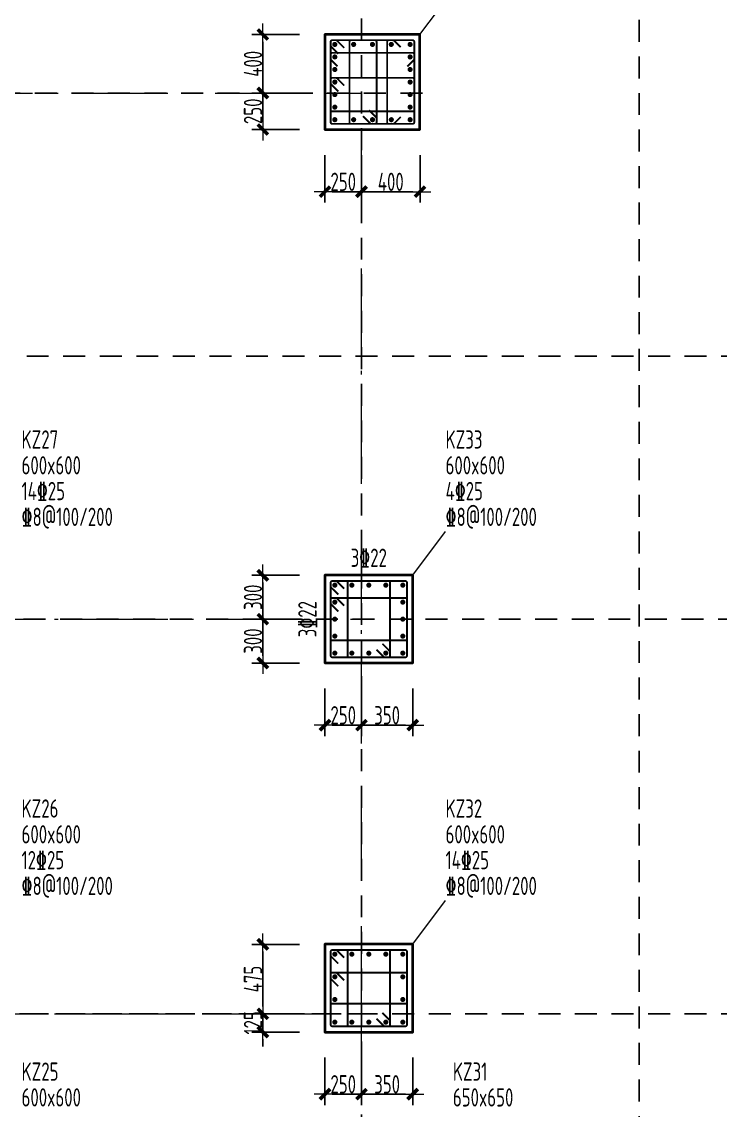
# Model space of a CAD drawing. Header units: millimetres. Extents: x 539196 to 807275, y 431843 to 1156631.
# Drawn here: x 622621 to 632175, y 977339 to 992234 of the extents above; entities that cross this region are included whole.
import ezdxf
from ezdxf.enums import TextEntityAlignment as Align

# ---------------------------------------------------------------- set-up
doc = ezdxf.new("R2010")
doc.units = ezdxf.units.MM
doc.header["$MEASUREMENT"] = 0
for name, pattern in [('DOTE', [2.42, 2, -0.2, 0.02, -0.2]), ('点划线', [1850, 1200, -300, 50, -300]), ('虚线', [500, 300, -200])]:
    doc.linetypes.add(name, pattern=pattern)
doc.layers.add('DOTE', color=1, linetype='DOTE')
for name, color, linetype, lineweight in [('柱原位标注', 7, 'Continuous', 18), ('柱尺寸标注', 3, 'Continuous', 18), ('柱标注引线', 2, 'Continuous', 18), ('柱箍筋', 1, 'Continuous', 25), ('柱纵筋', 1, 'Continuous', 70), ('柱集中标注', 2, 'Continuous', 18), ('砼柱', 2, 'Continuous', 35), ('网格', 9, '点划线', 18)]:
    doc.layers.add(name, color=color, linetype=linetype, lineweight=lineweight)
doc.styles.add('样式 1_yjk_yjk_yjk_yjk_yjk', font='yjkeng.shx', dxfattribs={"width": 0.7, "bigfont": 'yjkchn.shx'})
doc.dimstyles.new('盈建科结构_yjk_yjk_yjk_yjk_yjk', dxfattribs={"dimscale": 100, "dimtxt": 2.5, "dimasz": 1, "dimexe": 1.5, "dimexo": 0.625, "dimgap": 0.1, "dimtad": 1, "dimdec": 0, "dimrnd": 1, "dimzin": 0, "dimdsep": 46, "dimtxsty": '样式 1_yjk_yjk_yjk_yjk_yjk', "dimblk": '_yjkbk', "dimblk1": 'ARCHTICK', "dimblk2": 'ARCHTICK', "dimcen": 0.09, "dimadec": 0, "dimazin": 0, "dimtfac": 1, "dimtdec": 4, "dimtix": 1, "dimtmove": 2, "dimatfit": 3, "dimfxl": 0, "dimtolj": 1, "dimtzin": 0, "dimarcsym": 0})

# ---------------------------------------------------------------- blocks, each defined once
blk = doc.blocks.new('_yjkbk')
blk.add_line((-1, 0), (1.5, 0))
blk.add_lwpolyline([(-0.7, -0.7, 0.5, 0.5, 0), (0.7, 0.7, 0.5, 0.5, 0)], format="xyseb")
blk = doc.blocks.new('*D1808')
at = {"layer": 'Defpoints', "color": 0}
for p in [(626768, 990759), (627268, 990759), (627268, 989909)]:
    blk.add_point(p, dxfattribs=at)
at = {"layer": '柱尺寸标注', "color": 0, "lineweight": -2}
for p, q in [((626768, 990409), (626768, 989759)), ((627268, 990409), (627268, 989759)), ((626868, 989909), (627168, 989909))]:
    blk.add_line(p, q, dxfattribs=at)
at = {"layer": '柱尺寸标注', "color": 0, "lineweight": -2, "xscale": 100, "yscale": 100, "zscale": 100, "rotation": 180}
blk.add_blockref('_yjkbk', (626768, 989909), dxfattribs=at)
at = {"layer": '柱尺寸标注', "color": 0, "lineweight": -2, "xscale": 100, "yscale": 100, "zscale": 100}
blk.add_blockref('_yjkbk', (627268, 989909), dxfattribs=at)
at = {"layer": '柱尺寸标注', "color": 0, "insert": (627018, 990044), "char_height": 250, "attachment_point": 5, "style": '样式 1_yjk_yjk_yjk_yjk_yjk'}
blk.add_mtext('\\A1;250', dxfattribs=at)
blk = doc.blocks.new('_ARCHTICK')
at = {"color": 0, "linetype": 'ByBlock', "const_width": 0.15}
blk.add_lwpolyline([(-0.5, -0.5), (0.5, 0.5)], dxfattribs=at)
blk = doc.blocks.new('*D1809')
at = {"layer": 'Defpoints', "color": 0}
for p in [(627268, 990759), (628068, 990759), (628068, 989909)]:
    blk.add_point(p, dxfattribs=at)
at = {"layer": '柱尺寸标注', "color": 0, "lineweight": -2}
for p, q in [((627268, 990409), (627268, 989759)), ((628068, 990409), (628068, 989759)), ((627368, 989909), (627968, 989909))]:
    blk.add_line(p, q, dxfattribs=at)
at = {"layer": '柱尺寸标注', "color": 0, "lineweight": -2, "xscale": 100, "yscale": 100, "zscale": 100, "rotation": 180}
blk.add_blockref('_yjkbk', (627268, 989909), dxfattribs=at)
at = {"layer": '柱尺寸标注', "color": 0, "lineweight": -2, "xscale": 100, "yscale": 100, "zscale": 100}
blk.add_blockref('_yjkbk', (628068, 989909), dxfattribs=at)
at = {"layer": '柱尺寸标注', "color": 0, "insert": (627668, 990044), "char_height": 250, "attachment_point": 5, "style": '样式 1_yjk_yjk_yjk_yjk_yjk'}
blk.add_mtext('\\A1;400', dxfattribs=at)
blk = doc.blocks.new('*D1810')
at = {"layer": 'Defpoints', "color": 0}
for p in [(626768, 992059), (625918, 991259), (626768, 991259)]:
    blk.add_point(p, dxfattribs=at)
at = {"layer": '柱尺寸标注', "color": 0, "lineweight": -2}
for p, q in [((626418, 992059), (625768, 992059)), ((625918, 991959), (625918, 991359)), ((626418, 991259), (625768, 991259))]:
    blk.add_line(p, q, dxfattribs=at)
at = {"layer": '柱尺寸标注', "color": 0, "lineweight": -2, "xscale": 100, "yscale": 100, "zscale": 100}
for p, rotation in [((625918, 992059), 90), ((625918, 991259), 270)]:
    blk.add_blockref('_yjkbk', p, dxfattribs=dict(at, rotation=rotation))
at = {"layer": '柱尺寸标注', "color": 0, "insert": (625783, 991659), "char_height": 250, "attachment_point": 5, "rotation": 90, "style": '样式 1_yjk_yjk_yjk_yjk_yjk'}
blk.add_mtext('\\A1;400', dxfattribs=at)
blk = doc.blocks.new('*D1811')
at = {"layer": 'Defpoints', "color": 0}
for p in [(626768, 991259), (625918, 990759), (626768, 990759)]:
    blk.add_point(p, dxfattribs=at)
at = {"layer": '柱尺寸标注', "color": 0, "lineweight": -2}
for p, q in [((626418, 991259), (625768, 991259)), ((625918, 991159), (625918, 990859)), ((626418, 990759), (625768, 990759))]:
    blk.add_line(p, q, dxfattribs=at)
at = {"layer": '柱尺寸标注', "color": 0, "lineweight": -2, "xscale": 100, "yscale": 100, "zscale": 100}
for p, rotation in [((625918, 991259), 90), ((625918, 990759), 270)]:
    blk.add_blockref('_yjkbk', p, dxfattribs=dict(at, rotation=rotation))
at = {"layer": '柱尺寸标注', "color": 0, "insert": (625783, 991009), "char_height": 250, "attachment_point": 5, "rotation": 90, "style": '样式 1_yjk_yjk_yjk_yjk_yjk'}
blk.add_mtext('\\A1;250', dxfattribs=at)
blk = doc.blocks.new('*D1812')
at = {"layer": 'Defpoints', "color": 0}
for p in [(626768, 983459), (627268, 983459), (627268, 982609)]:
    blk.add_point(p, dxfattribs=at)
at = {"layer": '柱尺寸标注', "color": 0, "lineweight": -2}
for p, q in [((626768, 983109), (626768, 982459)), ((627268, 983109), (627268, 982459)), ((626868, 982609), (627168, 982609))]:
    blk.add_line(p, q, dxfattribs=at)
at = {"layer": '柱尺寸标注', "color": 0, "lineweight": -2, "xscale": 100, "yscale": 100, "zscale": 100, "rotation": 180}
blk.add_blockref('_yjkbk', (626768, 982609), dxfattribs=at)
at = {"layer": '柱尺寸标注', "color": 0, "lineweight": -2, "xscale": 100, "yscale": 100, "zscale": 100}
blk.add_blockref('_yjkbk', (627268, 982609), dxfattribs=at)
at = {"layer": '柱尺寸标注', "color": 0, "insert": (627018, 982744), "char_height": 250, "attachment_point": 5, "style": '样式 1_yjk_yjk_yjk_yjk_yjk'}
blk.add_mtext('\\A1;250', dxfattribs=at)
blk = doc.blocks.new('*D1813')
at = {"layer": 'Defpoints', "color": 0}
for p in [(627268, 983459), (627968, 983459), (627968, 982609)]:
    blk.add_point(p, dxfattribs=at)
at = {"layer": '柱尺寸标注', "color": 0, "lineweight": -2}
for p, q in [((627268, 983109), (627268, 982459)), ((627968, 983109), (627968, 982459)), ((627368, 982609), (627868, 982609))]:
    blk.add_line(p, q, dxfattribs=at)
at = {"layer": '柱尺寸标注', "color": 0, "lineweight": -2, "xscale": 100, "yscale": 100, "zscale": 100, "rotation": 180}
blk.add_blockref('_yjkbk', (627268, 982609), dxfattribs=at)
at = {"layer": '柱尺寸标注', "color": 0, "lineweight": -2, "xscale": 100, "yscale": 100, "zscale": 100}
blk.add_blockref('_yjkbk', (627968, 982609), dxfattribs=at)
at = {"layer": '柱尺寸标注', "color": 0, "insert": (627618, 982744), "char_height": 250, "attachment_point": 5, "style": '样式 1_yjk_yjk_yjk_yjk_yjk'}
blk.add_mtext('\\A1;350', dxfattribs=at)
blk = doc.blocks.new('*D1814')
at = {"layer": 'Defpoints', "color": 0}
for p in [(626768, 984659), (625918, 984059), (626768, 984059)]:
    blk.add_point(p, dxfattribs=at)
at = {"layer": '柱尺寸标注', "color": 0, "lineweight": -2}
for p, q in [((626418, 984659), (625768, 984659)), ((625918, 984559), (625918, 984159)), ((626418, 984059), (625768, 984059))]:
    blk.add_line(p, q, dxfattribs=at)
at = {"layer": '柱尺寸标注', "color": 0, "lineweight": -2, "xscale": 100, "yscale": 100, "zscale": 100}
for p, rotation in [((625918, 984659), 90), ((625918, 984059), 270)]:
    blk.add_blockref('_yjkbk', p, dxfattribs=dict(at, rotation=rotation))
at = {"layer": '柱尺寸标注', "color": 0, "insert": (625783, 984359), "char_height": 250, "attachment_point": 5, "rotation": 90, "style": '样式 1_yjk_yjk_yjk_yjk_yjk'}
blk.add_mtext('\\A1;300', dxfattribs=at)
blk = doc.blocks.new('*D1815')
at = {"layer": 'Defpoints', "color": 0}
for p in [(626768, 984059), (625918, 983459), (626768, 983459)]:
    blk.add_point(p, dxfattribs=at)
at = {"layer": '柱尺寸标注', "color": 0, "lineweight": -2}
for p, q in [((626418, 984059), (625768, 984059)), ((625918, 983959), (625918, 983559)), ((626418, 983459), (625768, 983459))]:
    blk.add_line(p, q, dxfattribs=at)
at = {"layer": '柱尺寸标注', "color": 0, "lineweight": -2, "xscale": 100, "yscale": 100, "zscale": 100}
for p, rotation in [((625918, 984059), 90), ((625918, 983459), 270)]:
    blk.add_blockref('_yjkbk', p, dxfattribs=dict(at, rotation=rotation))
at = {"layer": '柱尺寸标注', "color": 0, "insert": (625783, 983759), "char_height": 250, "attachment_point": 5, "rotation": 90, "style": '样式 1_yjk_yjk_yjk_yjk_yjk'}
blk.add_mtext('\\A1;300', dxfattribs=at)
blk = doc.blocks.new('*D1824')
at = {"layer": 'Defpoints', "color": 0}
for p in [(626768, 978409), (627268, 978409), (627268, 977559)]:
    blk.add_point(p, dxfattribs=at)
at = {"layer": '柱尺寸标注', "color": 0, "lineweight": -2}
for p, q in [((626768, 978059), (626768, 977409)), ((627268, 978059), (627268, 977409)), ((626868, 977559), (627168, 977559))]:
    blk.add_line(p, q, dxfattribs=at)
at = {"layer": '柱尺寸标注', "color": 0, "lineweight": -2, "xscale": 100, "yscale": 100, "zscale": 100, "rotation": 180}
blk.add_blockref('_yjkbk', (626768, 977559), dxfattribs=at)
at = {"layer": '柱尺寸标注', "color": 0, "lineweight": -2, "xscale": 100, "yscale": 100, "zscale": 100}
blk.add_blockref('_yjkbk', (627268, 977559), dxfattribs=at)
at = {"layer": '柱尺寸标注', "color": 0, "insert": (627018, 977694), "char_height": 250, "attachment_point": 5, "style": '样式 1_yjk_yjk_yjk_yjk_yjk'}
blk.add_mtext('\\A1;250', dxfattribs=at)
blk = doc.blocks.new('*D1825')
at = {"layer": 'Defpoints', "color": 0}
for p in [(627268, 978409), (627968, 978409), (627968, 977559)]:
    blk.add_point(p, dxfattribs=at)
at = {"layer": '柱尺寸标注', "color": 0, "lineweight": -2}
for p, q in [((627268, 978059), (627268, 977409)), ((627968, 978059), (627968, 977409)), ((627368, 977559), (627868, 977559))]:
    blk.add_line(p, q, dxfattribs=at)
at = {"layer": '柱尺寸标注', "color": 0, "lineweight": -2, "xscale": 100, "yscale": 100, "zscale": 100, "rotation": 180}
blk.add_blockref('_yjkbk', (627268, 977559), dxfattribs=at)
at = {"layer": '柱尺寸标注', "color": 0, "lineweight": -2, "xscale": 100, "yscale": 100, "zscale": 100}
blk.add_blockref('_yjkbk', (627968, 977559), dxfattribs=at)
at = {"layer": '柱尺寸标注', "color": 0, "insert": (627618, 977694), "char_height": 250, "attachment_point": 5, "style": '样式 1_yjk_yjk_yjk_yjk_yjk'}
blk.add_mtext('\\A1;350', dxfattribs=at)
blk = doc.blocks.new('*D1826')
at = {"layer": 'Defpoints', "color": 0}
for p in [(626768, 979609), (625918, 978659), (626768, 978659)]:
    blk.add_point(p, dxfattribs=at)
at = {"layer": '柱尺寸标注', "color": 0, "lineweight": -2}
for p, q in [((626418, 979609), (625768, 979609)), ((625918, 979509), (625918, 978759)), ((626418, 978659), (625768, 978659))]:
    blk.add_line(p, q, dxfattribs=at)
at = {"layer": '柱尺寸标注', "color": 0, "lineweight": -2, "xscale": 100, "yscale": 100, "zscale": 100}
for p, rotation in [((625918, 979609), 90), ((625918, 978659), 270)]:
    blk.add_blockref('_yjkbk', p, dxfattribs=dict(at, rotation=rotation))
at = {"layer": '柱尺寸标注', "color": 0, "insert": (625783, 979134), "char_height": 250, "attachment_point": 5, "rotation": 90, "style": '样式 1_yjk_yjk_yjk_yjk_yjk'}
blk.add_mtext('\\A1;475', dxfattribs=at)
blk = doc.blocks.new('*D1827')
at = {"layer": 'Defpoints', "color": 0}
for p in [(626768, 978659), (625918, 978409), (626768, 978409)]:
    blk.add_point(p, dxfattribs=at)
at = {"layer": '柱尺寸标注', "color": 0, "lineweight": -2}
for p, q in [((625918, 978759), (625918, 978859)), ((626418, 978659), (625768, 978659)), ((625918, 978659), (625918, 978409)), ((626418, 978409), (625768, 978409)), ((625918, 978309), (625918, 978209))]:
    blk.add_line(p, q, dxfattribs=at)
at = {"layer": '柱尺寸标注', "color": 0, "lineweight": -2, "xscale": 100, "yscale": 100, "zscale": 100}
for p, rotation in [((625918, 978659), 270), ((625918, 978409), 90)]:
    blk.add_blockref('_yjkbk', p, dxfattribs=dict(at, rotation=rotation))
at = {"layer": '柱尺寸标注', "color": 0, "insert": (625783, 978534), "char_height": 250, "attachment_point": 5, "rotation": 90, "style": '样式 1_yjk_yjk_yjk_yjk_yjk'}
blk.add_mtext('\\A1;125', dxfattribs=at)
blk = doc.blocks.new('jzzw')
at = {"layer": 'DOTE', "color": 1, "linetype": '虚线'}
for p, q in [((928786, 890469), (928786, 834829)), ((932586, 852149), (932586, 890469)), ((929618, 870449), (912217, 870449)), ((952506, 866849), (912186, 866849)), ((952463, 863249), (912186, 863249)), ((952506, 857849), (912186, 857849)), ((928906, 857849), (920186, 857849))]:
    blk.add_line(p, q, dxfattribs=at)

msp = doc.modelspace()

# ---------------------------------------------------------------- linework, layer by layer
at = {"layer": '柱标注引线'}
for p, q in [((628067.6, 992059.2), (628517.6, 992659.2)), ((627967.6, 984659.2), (628417.6, 985259.2)), ((627967.6, 979609.2), (628417.6, 980209.2))]:
    msp.add_line(p, q, dxfattribs=at)
at = {"layer": '柱箍筋', "const_width": 25}
for points in [[(627031.6, 991876.5), (626933.4, 991974.8, 0.1989124), (626916.6, 991981.7), (626868.8, 991981.7, 0.4142136), (626845.1, 991958), (626845.1, 990860.5, 0.4142136), (626868.8, 990836.7), (627966.3, 990836.7, 0.4142136), (627990.1, 990860.5), (627990.1, 991958, 0.4142136), (627966.3, 991981.7), (626868.8, 991981.7, 0.4142136), (626845.1, 991958), (626845.1, 991910.2, 0.1989124), (626852, 991893.5), (626950.3, 991795.2)], [(627288.5, 990942), (627386.8, 990843.7, 0.1989124), (627403.6, 990836.7), (627451.3, 990836.7, 0.4142136), (627475.1, 990860.5), (627475.1, 991958, 0.4142136), (627451.3, 991981.7), (627126.3, 991981.7, 0.4142136), (627102.6, 991958), (627102.6, 990860.5, 0.4142136), (627126.3, 990836.7), (627451.3, 990836.7, 0.4142136), (627475.1, 990860.5), (627475.1, 990908.2, 0.1989124), (627468.1, 990925), (627369.9, 991023.3)], [(627804.1, 990932.1), (627715.7, 990843.7, -0.131362), (627689.1, 990836.7), (627641.3, 990836.7, -0.4142136), (627617.6, 990860.5), (627617.6, 991958, -0.4142136), (627641.3, 991981.7), (627689.1, 991981.7, -0.131362), (627715.7, 991974.8), (627804.1, 991886.4)], [(626940.4, 991623.6), (626852, 991711.9, -0.131362), (626845.1, 991738.6), (626845.1, 991786.3, -0.4142136), (626868.8, 991810.1), (627966.3, 991810.1, -0.4142136), (627990.1, 991786.3), (627990.1, 991738.6, -0.131362), (627983.1, 991711.9), (627894.7, 991623.6)], [(626950.3, 991280.2), (626852, 991378.5, -0.1989124), (626845.1, 991395.2), (626845.1, 991443, -0.4142136), (626868.8, 991466.7), (627966.3, 991466.7, -0.4142136), (627990.1, 991443), (627990.1, 991032.1, -0.4142136), (627966.3, 991008.4), (626868.8, 991008.4, -0.4142136), (626845.1, 991032.1), (626845.1, 991443, -0.4142136), (626868.8, 991466.7), (626916.6, 991466.7, -0.1989124), (626933.4, 991459.8), (627031.6, 991361.5)], [(627031.6, 984476.5), (626933.4, 984574.8, 0.1989124), (626916.6, 984581.7), (626868.8, 984581.7, 0.4142136), (626845.1, 984558), (626845.1, 983560.5, 0.4142136), (626868.8, 983536.7), (627866.3, 983536.7, 0.4142136), (627890.1, 983560.5), (627890.1, 984558, 0.4142136), (627866.3, 984581.7), (626868.8, 984581.7, 0.4142136), (626845.1, 984558), (626845.1, 984510.2, 0.1989124), (626852, 984493.5), (626950.3, 984395.2)], [(627471, 983642), (627569.3, 983543.7, 0.1989124), (627586.1, 983536.7), (627633.8, 983536.7, 0.4142136), (627657.6, 983560.5), (627657.6, 984558, 0.4142136), (627633.8, 984581.7), (627101.3, 984581.7, 0.4142136), (627077.6, 984558), (627077.6, 983560.5, 0.4142136), (627101.3, 983536.7), (627633.8, 983536.7, 0.4142136), (627657.6, 983560.5), (627657.6, 983608.2, 0.1989124), (627650.6, 983625), (627552.4, 983723.3)], [(626950.3, 984162.7), (626852, 984261, -0.1989124), (626845.1, 984277.7), (626845.1, 984325.5, -0.4142136), (626868.8, 984349.2), (627866.3, 984349.2, -0.4142136), (627890.1, 984325.5), (627890.1, 983793, -0.4142136), (627866.3, 983769.2), (626868.8, 983769.2, -0.4142136), (626845.1, 983793), (626845.1, 984325.5, -0.4142136), (626868.8, 984349.2), (626916.6, 984349.2, -0.1989124), (626933.4, 984342.3), (627031.6, 984244)], [(627031.6, 979426.5), (626933.4, 979524.8, 0.1989124), (626916.6, 979531.7), (626868.8, 979531.7, 0.4142136), (626845.1, 979508), (626845.1, 978510.5, 0.4142136), (626868.8, 978486.7), (627866.3, 978486.7, 0.4142136), (627890.1, 978510.5), (627890.1, 979508, 0.4142136), (627866.3, 979531.7), (626868.8, 979531.7, 0.4142136), (626845.1, 979508), (626845.1, 979460.2, 0.1989124), (626852, 979443.5), (626950.3, 979345.2)], [(627471, 978592), (627569.3, 978493.7, 0.1989124), (627586.1, 978486.7), (627633.8, 978486.7, 0.4142136), (627657.6, 978510.5), (627657.6, 979508, 0.4142136), (627633.8, 979531.7), (627101.3, 979531.7, 0.4142136), (627077.6, 979508), (627077.6, 978510.5, 0.4142136), (627101.3, 978486.7), (627633.8, 978486.7, 0.4142136), (627657.6, 978510.5), (627657.6, 978558.2, 0.1989124), (627650.6, 978575), (627552.4, 978673.3)], [(626950.3, 979035.2), (626852, 979133.5, -0.1989124), (626845.1, 979150.2), (626845.1, 979198, -0.4142136), (626868.8, 979221.7), (627866.3, 979221.7, -0.4142136), (627890.1, 979198), (627890.1, 978820.5, -0.4142136), (627866.3, 978796.7), (626868.8, 978796.7, -0.4142136), (626845.1, 978820.5), (626845.1, 979198, -0.4142136), (626868.8, 979221.7), (626916.6, 979221.7, -0.1989124), (626933.4, 979214.8), (627031.6, 979116.5)]]:
    msp.add_lwpolyline(points, format="xyb", dxfattribs=at)
at = {"layer": '柱纵筋', "const_width": 35}
for points in [[(626920.1, 991924.2, 1), (626885.1, 991924.2, 1)], [(627177.6, 991924.2, 1), (627142.6, 991924.2, 1)], [(627435.1, 991924.2, 1), (627400.1, 991924.2, 1)], [(627692.6, 991924.2, 1), (627657.6, 991924.2, 1)], [(627950.1, 991924.2, 1), (627915.1, 991924.2, 1)], [(626920.1, 991752.6, 1), (626885.1, 991752.6, 1)], [(627950.1, 991752.6, 1), (627915.1, 991752.6, 1)], [(626920.1, 991580.9, 1), (626885.1, 991580.9, 1)], [(627950.1, 991580.9, 1), (627915.1, 991580.9, 1)], [(626920.1, 991409.2, 1), (626885.1, 991409.2, 1)], [(627950.1, 991409.2, 1), (627915.1, 991409.2, 1)], [(626920.1, 991237.6, 1), (626885.1, 991237.6, 1)], [(627950.1, 991237.6, 1), (627915.1, 991237.6, 1)], [(626920.1, 991065.9, 1), (626885.1, 991065.9, 1)], [(627950.1, 991065.9, 1), (627915.1, 991065.9, 1)], [(626920.1, 990894.2, 1), (626885.1, 990894.2, 1)], [(627177.6, 990894.2, 1), (627142.6, 990894.2, 1)], [(627435.1, 990894.2, 1), (627400.1, 990894.2, 1)], [(627692.6, 990894.2, 1), (627657.6, 990894.2, 1)], [(627950.1, 990894.2, 1), (627915.1, 990894.2, 1)], [(626920.1, 984524.2, 1), (626885.1, 984524.2, 1)], [(627152.6, 984524.2, 1), (627117.6, 984524.2, 1)], [(627385.1, 984524.2, 1), (627350.1, 984524.2, 1)], [(627617.6, 984524.2, 1), (627582.6, 984524.2, 1)], [(627850.1, 984524.2, 1), (627815.1, 984524.2, 1)], [(626920.1, 984291.7, 1), (626885.1, 984291.7, 1)], [(627850.1, 984291.7, 1), (627815.1, 984291.7, 1)], [(626920.1, 984059.2, 1), (626885.1, 984059.2, 1)], [(627850.1, 984059.2, 1), (627815.1, 984059.2, 1)], [(626920.1, 983826.7, 1), (626885.1, 983826.7, 1)], [(627850.1, 983826.7, 1), (627815.1, 983826.7, 1)], [(626920.1, 983594.2, 1), (626885.1, 983594.2, 1)], [(627152.6, 983594.2, 1), (627117.6, 983594.2, 1)], [(627385.1, 983594.2, 1), (627350.1, 983594.2, 1)], [(627617.6, 983594.2, 1), (627582.6, 983594.2, 1)], [(627850.1, 983594.2, 1), (627815.1, 983594.2, 1)], [(626920.1, 979474.2, 1), (626885.1, 979474.2, 1)], [(627152.6, 979474.2, 1), (627117.6, 979474.2, 1)], [(627385.1, 979474.2, 1), (627350.1, 979474.2, 1)], [(627617.6, 979474.2, 1), (627582.6, 979474.2, 1)], [(627850.1, 979474.2, 1), (627815.1, 979474.2, 1)], [(626920.1, 979164.2, 1), (626885.1, 979164.2, 1)], [(627850.1, 979164.2, 1), (627815.1, 979164.2, 1)], [(626920.1, 978854.2, 1), (626885.1, 978854.2, 1)], [(627850.1, 978854.2, 1), (627815.1, 978854.2, 1)], [(626920.1, 978544.2, 1), (626885.1, 978544.2, 1)], [(627152.6, 978544.2, 1), (627117.6, 978544.2, 1)], [(627385.1, 978544.2, 1), (627350.1, 978544.2, 1)], [(627617.6, 978544.2, 1), (627582.6, 978544.2, 1)], [(627850.1, 978544.2, 1), (627815.1, 978544.2, 1)]]:
    msp.add_lwpolyline(points, format="xyb", close=True, dxfattribs=at)
at = {"layer": '砼柱'}
for points in [[(628067.6, 992059.2), (626767.6, 992059.2), (626767.6, 990759.2), (628067.6, 990759.2)], [(627967.6, 984659.2), (626767.6, 984659.2), (626767.6, 983459.2), (627967.6, 983459.2)], [(627967.6, 979609.2), (626767.6, 979609.2), (626767.6, 978409.2), (627967.6, 978409.2)]]:
    msp.add_lwpolyline(points, close=True, dxfattribs=at)
at = {"layer": '网格'}
for p, q in [((621567.6, 991259.2), (627267.6, 991259.2)), ((627267.6, 987659.2), (627267.6, 991259.2)), ((627267.6, 984059.2), (627267.6, 987659.2)), ((621567.6, 984059.2), (627267.6, 984059.2)), ((627267.6, 978659.2), (627267.6, 984059.2)), ((621567.6, 978659.2), (625767.6, 978659.2)), ((625767.6, 978659.2), (627267.6, 978659.2)), ((627267.6, 975659.2), (627267.6, 978659.2))]:
    msp.add_line(p, q, dxfattribs=at)

# ---------------------------------------------------------------- block references
msp.add_blockref('jzzw', (-301518.2, 120810.3))

# ---------------------------------------------------------------- texts
at = {"layer": '柱原位标注', "linetype": 'Continuous', "style": '样式 1_yjk_yjk_yjk_yjk_yjk', "width": 0.7}
msp.add_text('3\x8422', height=250, dxfattribs=at).set_placement((627367.6, 984699.2), align=Align.BOTTOM_CENTER)
msp.add_text('3\x8422', height=250, rotation=90, dxfattribs=at).set_placement((626727.6, 984059.2), align=Align.BOTTOM_CENTER)
at = {"layer": '柱集中标注', "linetype": 'Continuous', "style": '样式 1_yjk_yjk_yjk_yjk_yjk', "width": 0.7}
for s, p in [('KZ27', (622617.6, 986317.5)), ('KZ33', (628417.6, 986317.5)), ('600x600', (622617.6, 985964.7)), ('600x600', (628417.6, 985964.7)), ('14\x8425', (622617.6, 985612)), ('4\x8425', (628417.6, 985612)), ('\x848@100/200', (622617.6, 985259.2)), ('\x848@100/200', (628417.6, 985259.2)), ('KZ26', (622617.6, 981267.5)), ('KZ32', (628417.6, 981267.5)), ('600x600', (622617.6, 980914.7)), ('600x600', (628417.6, 980914.7)), ('12\x8425', (622617.6, 980562)), ('14\x8425', (628417.6, 980562)), ('\x848@100/200', (622617.6, 980209.2)), ('\x848@100/200', (628417.6, 980209.2)), ('KZ25', (622617.6, 977667.5)), ('KZ31', (628517.6, 977667.5)), ('600x600', (622617.6, 977314.7)), ('650x650', (628517.6, 977314.7))]:
    msp.add_text(s, height=250, dxfattribs=at).set_placement(p, align=Align.BOTTOM_LEFT)

# ---------------------------------------------------------------- dimensions: what is measured, and where the dimension line sits
at = {"layer": '柱尺寸标注'}
for p1, p2, picture, middle in [((626767.6, 992059.2), (626767.6, 991259.2), '*D1810', (625782.6, 991659.2)), ((626767.6, 991259.2), (626767.6, 990759.2), '*D1811', (625782.6, 991009.2)), ((626767.6, 990759.2), (627267.6, 990759.2), '*D1808', (627017.6, 990044.2)), ((627267.6, 990759.2), (628067.6, 990759.2), '*D1809', (627667.6, 990044.2)), ((626767.6, 984659.2), (626767.6, 984059.2), '*D1814', (625782.6, 984359.2)), ((626767.6, 984059.2), (626767.6, 983459.2), '*D1815', (625782.6, 983759.2)), ((626767.6, 983459.2), (627267.6, 983459.2), '*D1812', (627017.6, 982744.2)), ((627267.6, 983459.2), (627967.6, 983459.2), '*D1813', (627617.6, 982744.2)), ((626767.6, 979609.2), (626767.6, 978659.2), '*D1826', (625782.6, 979134.2)), ((626767.6, 978659.2), (626767.6, 978409.2), '*D1827', (625782.6, 978534.2)), ((626767.6, 978409.2), (627267.6, 978409.2), '*D1824', (627017.6, 977694.2)), ((627267.6, 978409.2), (627967.6, 978409.2), '*D1825', (627617.6, 977694.2))]:
    dim = msp.add_aligned_dim(p1=p1, p2=p2, distance=-850, dimstyle='盈建科结构_yjk_yjk_yjk_yjk_yjk', override={"dimscale": 100, "dimtxt": 2.5, "dimasz": 1, "dimexe": 1.5, "dimexo": 3.5, "dimgap": 0.1, "dimtad": 1, "dimlfac": 0.5, "dimrnd": 5, "dimdle": 0, "dimfxlon": 0}, dxfattribs=at)
    dim.commit()
    dim.dimension.update_dxf_attribs({"geometry": picture, "text_midpoint": middle})

doc.saveas('drawing.dxf')
